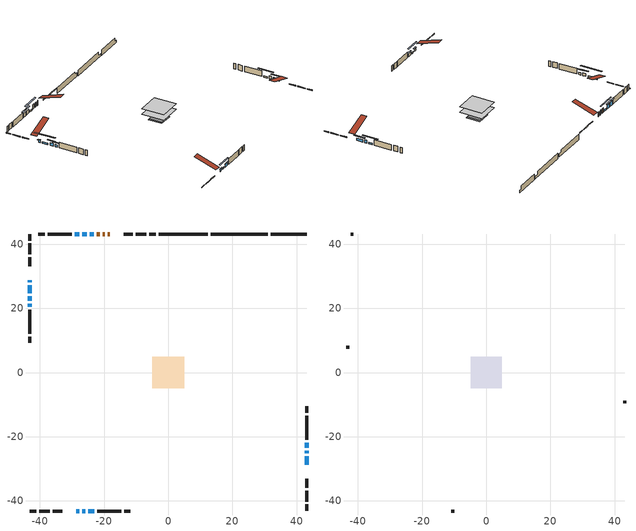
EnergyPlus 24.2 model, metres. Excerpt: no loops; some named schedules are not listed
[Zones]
conditioned space
 floor adiabatic (AdiabaticFloorConstruction): -4.92,-4.92 -4.92,4.92 4.92,4.92 4.92,-4.92 z1.74
 floor foundation (Slab1 construction): -2.38,-2.38 -2.38,2.38 2.38,2.38 2.38,-2.38 z-1.19
 floor foundation (Slab1 construction 1): -2.98,-2.98 -2.98,2.98 2.98,2.98 2.98,-2.98 z-1.04
 floor foundation (Slab1 construction 2): -2.76,-2.76 -2.76,2.76 2.76,2.76 2.76,-2.76 z-0.7
 wall outside (RimJoist1 construction): -3.82,43.16 -5.85,43.16 / -43.16,-43.16 -41.13,-43.16 / -43.16,43.16 -43.16,41.13 / 43.16,-43.16 43.16,-41.13 z1.74:2.04
 wall outside (RimJoist2 construction): -6.78,43.16 -10.1,43.16 / -40.2,-43.16 -36.89,-43.16 / -43.16,40.2 -43.16,36.89 / 43.16,-40.2 43.16,-36.89 z1.74:2.04
 wall outside (RimJoist3 construction): -11.02,43.16 -13.88,43.16 / -35.96,-43.16 -33.1,-43.16 / -43.16,35.96 -43.16,33.1 / 43.16,-35.96 43.16,-33.1 z1.74:2.04
 wall outside (AdiabaticWallConstruction 1): -18.26,43.16 -18.87,43.16 / -19.79,43.16 -20.35,43.16 / -21.28,43.16 -22.22,43.16 z1.74:3.77
 wall outside (AdiabaticWallConstruction): -43.16,28.73 -43.16,28.14 z1.74:2.68; -28.73,-43.16 -27.79,-43.16 z1.74:2.66; 43.16,-28.73 43.16,-26.03 z1.74:2.81; 43.16,-25.1 43.16,-24.38 / -24.94,-43.16 -23.11,-43.16 z1.74:2.96; -43.16,27.21 -43.16,24.67 z1.74:2.37; -23.14,43.16 -24.42,43.16 z1.74:2.38; -26.86,-43.16 -25.87,-43.16 / 43.16,-23.45 43.16,-21.88 z1.74:2.33; -25.34,43.16 -26.77,43.16 / -27.7,43.16 -29.12,43.16 z1.74:3.37; -43.16,23.74 -43.16,22.39 z1.74:2.98; -43.16,21.47 -43.16,20.53 z1.74:2.78
 wall outside (Wall1 construction): -30.05,43.16 -37.58,43.16 / -22.18,-43.16 -14.64,-43.16 / -43.16,19.6 -43.16,12.06 / 43.16,-20.95 43.16,-13.41 z1.74:4.18
 wall outside (Wall2 construction): -38.51,43.16 -40.44,43.16 / -13.71,-43.16 -11.78,-43.16 / -43.16,11.13 -43.16,9.2 / 43.16,-12.48 43.16,-10.55 z1.74:4.18
 wall foundation (FoundationWall1 construction): 31.88,43.16,-1.19 31.88,43.16,1.25 42.03,43.16,1.25 42.03,43.16,-0.18 43.16,43.16,-0.18 43.16,43.16,-1.19
 wall foundation (FoundationWall2 construction): 13.28,43.16,-1.04 13.28,43.16,1.4 29.19,43.16,1.4 29.19,43.16,-0.13 30.95,43.16,-0.13 30.95,43.16,-1.04
 wall foundation (FoundationWall3 construction): -2.89,43.16,-0.7 -2.89,43.16,1.74 10.82,43.16,1.74 10.82,43.16,0.76 12.35,43.16,0.76 12.35,43.16,-0.7
 window (WindowConstruction 7): -43.16,28.73 -43.16,28.14 z1.74:2.68
 window (WindowConstruction 5): -28.73,-43.16 -27.79,-43.16 z1.74:2.65
 window (WindowConstruction 6): 43.16,-28.73 43.16,-26.03 z1.74:2.81
 window (WindowConstruction 8): 43.16,-25.1 43.16,-24.38 z1.74:2.96
 window (WindowConstruction 9): -43.16,27.21 -43.16,24.67 z1.74:2.37
 window (WindowConstruction 10): -23.14,43.16 -24.41,43.16 z1.74:2.37
 window (WindowConstruction 11): -26.86,-43.16 -25.87,-43.16 z1.74:2.33
 window (WindowConstruction 12): 43.16,-23.45 43.16,-21.88 z1.74:2.33
 window (WindowConstruction): -25.34,43.16 -26.77,43.16 z1.74:3.36
 window (WindowConstruction 1): -43.16,23.74 -43.16,22.39 z1.74:2.98
 window (WindowConstruction 2): -27.7,43.16 -29.12,43.16 z1.74:3.36
 window (WindowConstruction 3): -43.16,21.47 -43.16,20.53 z1.74:2.78
 window (WindowConstruction 4): -24.94,-43.16 -23.11,-43.16 z1.74:2.96
 door (Door): -18.26,43.16 -18.87,43.16 z1.74:3.77
 door (Door 1): -19.8,43.16 -20.35,43.16 z1.74:3.77
 door (Door 2): -21.28,43.16 -22.22,43.16 z1.74:3.77
 ceiling adiabatic (AdiabaticFloorConstruction): 4.92,-4.92 4.92,4.92 -4.92,4.92 -4.92,-4.92 z1.74
attic - vented
 floor to conditioned space (Floor1 construction Reversed): -4.91,-4.91 -4.91,4.91 4.91,4.91 4.91,-4.91 z4.18
 wall outside (Wall3 construction): -41.37,43.16 -42.23,43.16 / -10.85,-43.16 -9.99,-43.16 / -43.16,8.27 -43.16,7.41 / 43.16,-9.62 43.16,-8.76 z1.74:4.18
 roof outside (Roof1 construction): -17.33,43.16,4.18 -17.33,33.61,7.36 -14.81,33.61,7.36 -14.81,43.16,4.18; -29.65,-43.16,4.18 -29.65,-33.61,7.36 -32.17,-33.61,7.36 -32.17,-43.16,4.18; -43.16,29.65,4.18 -33.61,29.65,7.36 -33.61,32.17,7.36 -43.16,32.17,4.18; 43.16,-29.65,4.18 33.61,-29.65,7.36 33.61,-32.17,7.36 43.16,-32.17,4.18
shading: -43.16,27.84 -43.16,29.02 -43.62,29.02 -43.62,27.84 z2.98; -27.49,-43.16 -29.02,-43.16 -29.02,-43.62 -27.49,-43.62 z2.95; 43.16,-24.96 43.16,-29.8 43.62,-29.8 43.62,-24.96 z3.88; -43.16,21.32 -43.16,30.56 -43.62,30.56 -43.62,21.32 z5.72; -27.76,43.16 -19.79,43.16 -19.79,43.62 -27.76,43.62 z5.72; -23.13,-43.16 -29.6,-43.16 -29.6,-43.62 -23.13,-43.62 z5.07; 43.16,-19.29 43.16,-26.04 43.62,-26.04 43.62,-19.29 z4.92; -27.68,43.16 -24.43,43.16 -24.43,43.62 -27.68,43.62 z4.28; -43.16,21.32 -43.16,24.81 -43.62,24.81 -43.62,21.32 z4.05; -30.03,43.16 -26.78,43.16 -26.78,43.62 -30.03,43.62 z4.28; -43.16,19.46 -43.16,22.54 -43.62,22.54 -43.62,19.46 z3.85; -22.81,-43.16 -25.24,-43.16 -25.24,-43.62 -22.81,-43.62 z3.26
[Building]
Building 1: Terrain=Suburbs
[Site:Location]
North Bay AP_ON: Latitude {deg}=46.36; Longitude {deg}=-79.42; Time Zone {hr}=-5; Elevation {m}=370; Keep Site Location Information=Yes
[Site:GroundTemperature:Shallow]
-0.152434, -2.35931, -2.53605, -1.48877, 2.71546, 6.90011, 10.528, 12.8261, 13.0214, 11.1522, 7.61685, 3.56058
[Site:WaterMainsTemperature]
Calculation Method=Schedule; Temperature Schedule=mains temperature schedule
[Material] Roughness=Rough; Thermal Absorptance=0.9
Name | Thickness {m} | Conductivity {W/m-K} | Density {kg/m3} | Specific Heat {J/kg-K} | Solar Absorptance | Visible Absorptance
asphalt or fiberglass shingles | 0.00635 | 0.162714 | 1121.4 | 1465.45 | 0.4 | 0.4
ceiling loosefill ins | 0.169333 | 0.0480833 | 16.02 | 1046.75 | 0.7 | 0.7
ceiling stud and cavity | 0.1397 | 0.154352 | 65.682 | 1177.47 | 0.7 | 0.7
concrete 4.0 in. | 0.1016 | 1.803125 | 2242.8 | 837.4 | 0.7 | 0.7
concrete 8.0 in. | 0.2032 | 1.803125 | 2242.8 | 837.4 | 0.7 | 0.7
door material | 0.04445 | 0.0451087 | 512.64 | 1214.23 | 0.7 | 0.7
door material 1 | 0.04445 | 0.188738 | 512.64 | 1214.23 | 0.7 | 0.7
exterior vertical ins | 0.00972267 | 0.029427 | 32.04 | 1214.23 | 0.7 | 0.7
exterior vertical ins 1 | 0.0329259 | 0.029427 | 32.04 | 1214.23 | 0.7 | 0.7
exterior vertical ins 2 | 0.0639709 | 0.029427 | 32.04 | 1214.23 | 0.7 | 0.7
floor covering | 0.0127 | 0.0433444 | 54.468 | 1339.84 | 0.6 | 0.6
floor rigid ins; wall rigid ins 1 | 0.512978 | 0.029427 | 32.04 | 1214.23 | 0.7 | 0.7
floor stud and cavity | 0.1397 | 1.75129 | 37.0049 | 1207.88 | 0.7 | 0.7
furniture material conditioned space 1 | 0.1524 | 0.115458 | 640.8 | 1214.23 | 0.6 | 0.6
gypsum board | 0.0127 | 0.160291 | 801 | 837.4 | 0.6 | 0.6
gypsum board 1 | 0.0127 | 0.160291 | 801 | 837.4 | 0.7 | 0.7
osb sheathing 0.5 in. | 0.0127 | 0.115458 | 512.64 | 1214.23 | 0.7 | 0.7
osb sheathing 0.75 in. | 0.01905 | 0.115458 | 512.64 | 1214.23 | 0.7 | 0.7
osb sheathing 2.0 in. | 0.0508 | 0.115458 | 512.64 | 1214.23 | 0.7 | 0.7
rim joist rigid ins; wall rigid ins | 0.051816 | 0.029427 | 32.04 | 1214.23 | 0.7 | 0.7
rim joist stud and cavity | 0.0508 | 0.0406579 | 125.044 | 1163.47 | 0.6 | 0.6
rim joist stud and cavity 1 | 0.0508 | 0.04043 | 125.044 | 1163.47 | 0.6 | 0.6
wall stud and cavity | 0.1397 | 0.290624 | 139.0536 | 1170.24 | 0.7 | 0.7
wall stud and cavity 1 | 0.1397 | 0.274534 | 139.0536 | 1170.24 | 0.7 | 0.7
wall stud and cavity 2 | 0.0889 | 6.1454 | 50.32683 | 1063.81 | 0.6 | 0.6
wall stud and cavity 3 | 0.0889 | 0.380278 | 52.3479 | 1209.89 | 0.7 | 0.7
wall stud and cavity 4 | 0.0889 | 0.391764 | 83.0341 | 1211.67 | 0.7 | 0.7
wood siding | 0.0254 | 0.102417 | 544.68 | 1172.36 | 0.84 | 0.84
wood siding 1 | 0.00254 | 0.102417 | 544.68 | 1172.36 | 0.84 | 0.84
wood siding 2; wood siding 3; wood siding 4 | 0.0254 | 0.102417 | 544.68 | 1172.36 | 0.7 | 0.7
[WindowMaterial:SimpleGlazingSystem]
Name | U-Factor {W/m2-K} | Solar Heat Gain Coefficient
WindowMaterial | 2.27574 | 0.64
WindowMaterial 1 | 2.36716 | 0.54
WindowMaterial 10 | 2.437 | 0.44
WindowMaterial 11 | 2.45744 | 0.41
WindowMaterial 2 | 2.36886 | 0.53
WindowMaterial 3 | 2.40236 | 0.49
WindowMaterial 4 | 2.39384 | 0.49
WindowMaterial 5 | 2.41372 | 0.48
WindowMaterial 6 | 2.37454 | 0.53
WindowMaterial 7 | 2.7578 | 0.6
WindowMaterial 8 | 2.97414 | 0.62
WindowMaterial 9 | 2.41315 | 0.47
[Construction]
AdiabaticFloorConstruction: floor stud and cavity, floor rigid ins, osb sheathing 0.75 in., floor covering
AdiabaticWallConstruction: wood siding 3, wall rigid ins 1, wall stud and cavity 3, gypsum board
AdiabaticWallConstruction 1: wood siding 4, wall rigid ins 1, wall stud and cavity 3, gypsum board
Door; Door 1: door material
Door 2: door material 1
Floor1 construction Reversed: gypsum board, ceiling stud and cavity, ceiling loosefill ins
FoundationWall1 construction; FoundationWall2 construction; FoundationWall3 construction: concrete 8.0 in., gypsum board 1
furniture construction conditioned space 1: furniture material conditioned space 1
PartitionWallConstruction: gypsum board, wall stud and cavity 4, gypsum board
RimJoist1 construction: wood siding 2, rim joist rigid ins, osb sheathing 2.0 in., rim joist stud and cavity
RimJoist2 construction; RimJoist3 construction: wood siding 2, rim joist rigid ins, osb sheathing 2.0 in., rim joist stud and cavity 1
Roof1 construction: asphalt or fiberglass shingles
Slab1 construction; Slab1 construction 1; Slab1 construction 2: concrete 4.0 in.
Wall1 construction: wood siding, wall rigid ins, osb sheathing 0.5 in., wall stud and cavity, gypsum board
Wall2 construction: wood siding, wall rigid ins, osb sheathing 0.5 in., wall stud and cavity 1, gypsum board
Wall3 construction: wood siding 1, wall stud and cavity 2
WindowConstruction: WindowMaterial
WindowConstruction 1: WindowMaterial 1
WindowConstruction 10; WindowConstruction 9: WindowMaterial 9
WindowConstruction 11: WindowMaterial 10
WindowConstruction 12: WindowMaterial 11
WindowConstruction 2: WindowMaterial 2
WindowConstruction 3: WindowMaterial 3
WindowConstruction 4: WindowMaterial 4
WindowConstruction 5: WindowMaterial 5
WindowConstruction 6: WindowMaterial 6
WindowConstruction 7: WindowMaterial 7
WindowConstruction 8: WindowMaterial 8
[Zone] Multiplier=1; Part of Total Floor Area=Yes
Name | Volume {m3}
attic - vented | 49.768
conditioned space | 473.7
[Space]
Name | Zone | Volume {m3}
attic - vented 1 | attic - vented | 49.768
conditioned space 1 | conditioned space | 473.7
[ZoneInfiltration:EffectiveLeakageArea]
infil attic - vented 1: Zone or Space=attic - vented 1; Schedule=Always On Discrete; Effective Air Leakage Area {cm2}=3666.67; Stack Coefficient=0.000391057; Wind Coefficient=1.3361e-05
[ZoneMixing]
whole house fan mix: Zone or Space=attic - vented; Schedule=Always On Continuous; Design Flow Rate Calculation Method=Flow/Zone; Design Flow Rate {m3/s}=0; Source Zone or Space=conditioned space
[SurfaceProperty:ExposedFoundationPerimeter] Exposed Perimeter Calculation Method=TotalExposedPerimeter
Name | Total Exposed Perimeter {m}
Slab1 | 11.278
Slab1 1 | 17.678
Slab1 2 | 15.24
[InternalMass] Zone or ZoneList=conditioned space; Space or SpaceList=conditioned space 1
Name | Construction | Surface Area {m2}
furniture mass conditioned space 1 | furniture construction conditioned space 1 | 74.1199
partition wall mass | PartitionWallConstruction | 185.3
[Lights]
interior lighting: Zone or ZoneList or Space or SpaceList=conditioned space 1; Schedule=interior lighting schedule; Design Level Calculation Method=LightingLevel; Lighting Level {W}=343.2; Return Air Fraction=0; Fraction Radiant=0.6; Fraction Visible=0.2; Fraction Replaceable=1
[People]
occupants: Zone or ZoneList or Space or SpaceList=conditioned space 1; Number of People Schedule=occupants schedule; Number of People Calculation Method=People; Number of People=3; Fraction Radiant=0.314171; Sensible Heat Fraction=0.56303; Activity Level Schedule=occupants activity schedule; Carbon Dioxide Generation Rate {m3/s-W}=0; Enable ASHRAE 55 Comfort Warnings=No; Mean Radiant Temperature Calculation Type=EnclosureAveraged
[ElectricEquipment] Zone or ZoneList or Space or SpaceList=conditioned space 1; Design Level Calculation Method=EquipmentLevel
Name | Schedule | Design Level {W} | Fraction Latent | Fraction Radiant | Fraction Lost
clothes dryer | clothes dryer schedule | 140.772 | 0.015 | 0.081 | 0.85
clothes washer | clothes washer schedule | 32.1985 | 0.03 | 0.162 | 0.7
cooking range | cooking range schedule | 215.147 | 0.08 | 0.432 | 0.2
dishwasher | dishwasher schedule | 66.8632 | 0.3 | 0.18 | 0.4
fridge | fridge schedule | 72.9452 | 0 | 0.6 | 0
mech vent house fan | mech vent house fan schedule | 61.8 | 0 | 0 | 0.5
mech vent house fan cfis | mech vent house fan cfis schedule | 0 | 0 | 0 | 0
misc plug loads | misc plug loads schedule | 494.7 | 0.045 | 0.513 | 0.1
whole house fan | Always On Discrete | 0 | 0 | 0 | 1
[OtherEquipment] Zone or ZoneList or Space or SpaceList=conditioned space 1; Design Level Calculation Method=EquipmentLevel
Name | Fuel Type | Schedule | Design Level {W} | Fraction Latent | Fraction Radiant | Fraction Lost
clothes dryer 1 | Electricity | clothes dryer schedule | 0 | 0.015 | 0.081 | 0.85
cooking range 1 | Electricity | cooking range schedule | 0 | 0.08 | 0.432 | 0.2
general water use latent | None | general water use schedule | 62.594 | 1 | 0 | 0
general water use sensible | None | general water use schedule | -61.6891 | 0 | 0.6 | 0
mech vent house fan latent load | None | Always On Discrete | 0 | 1 | 0 | 0
mech vent house fan sensible load | None | Always On Discrete | 0 | 0 | 0 | 0
water heater energy adjustment1 | Electricity | Always On Discrete | 0.01 | 0 | 0 | 1
[ZoneInfiltration:DesignFlowRate] Zone or ZoneList or Space or SpaceList=conditioned space 1; Schedule=Always On Discrete; Design Flow Rate Calculation Method=Flow/Zone; Design Flow Rate {m3/s}=0
infil flow; natural vent flow; whole house fan flow
[Foundation:Kiva] Initial Indoor Air Temperature {C}=20; Wall Depth Below Slab {m}=0.2032; Custom Block Depth 1 {m}=2.43998; Custom Block X Position 1 {m}=0.2159; Custom Block Z Position 1 {m}=0
Name | Wall Height Above Grade {m} | Custom Block Material Name 1
Foundation Kiva 1 | 1.24998 | exterior vertical ins
Foundation Kiva 2 | 1.39998 | exterior vertical ins 1
Foundation Kiva 3 | 1.73998 | exterior vertical ins 2
[Foundation:Kiva:Settings]
Soil Conductivity {W/m-K}=0.849921; Soil Density {kg/m3}=1842.3; Soil Specific Heat {J/kg-K}=418.7; Ground Solar Absorptivity=0.9; Ground Thermal Absorptivity=0.9; Ground Surface Roughness {m}=0.03; Far-Field Width {m}=40; Deep-Ground Boundary Condition=ZeroFlux; Deep-Ground Depth {m}=40; Minimum Cell Dimension {m}=0.2; Maximum Cell Growth Coefficient=3; Simulation Timestep=Timestep
[Exterior:Lights]
exterior lighting: Schedule=exterior lighting schedule; Design Level {W}=75.6
[Schedule:Constant]
Name | Hourly Value
Always On Continuous; mech vent house fan schedule; mech vent house fan cfis schedule; Always On Discrete | 1
occupants activity schedule | 117.228
fridge schedule | 0
[Schedule:Week:Daily]
interior lighting schedule Week Rule - Jan1-Jan27: interior lighting schedule day, interior lighting schedule day, interior lighting schedule day, interior lighting schedule day, interior lighting schedule day, interior lighting schedule day, interior lighting schedule day, interior lighting schedule default day, interior lighting schedule default day, interior lighting schedule default day, interior lighting schedule default day, interior lighting schedule default day
interior lighting schedule Week Rule - Jan28-Feb3: interior lighting schedule day, interior lighting schedule day, interior lighting schedule day, interior lighting schedule day, interior lighting schedule day 1, interior lighting schedule day 1, interior lighting schedule day 1, interior lighting schedule default day, interior lighting schedule default day, interior lighting schedule default day, interior lighting schedule default day, interior lighting schedule default day
interior lighting schedule Week Rule - Feb4-Feb24: interior lighting schedule day 1, interior lighting schedule day 1, interior lighting schedule day 1, interior lighting schedule day 1, interior lighting schedule day 1, interior lighting schedule day 1, interior lighting schedule day 1, interior lighting schedule default day, interior lighting schedule default day, interior lighting schedule default day, interior lighting schedule default day, interior lighting schedule default day
interior lighting schedule Week Rule - Feb25-Mar3: interior lighting schedule day 1, interior lighting schedule day 1, interior lighting schedule day 1, interior lighting schedule day 1, interior lighting schedule day 2, interior lighting schedule day 2, interior lighting schedule day 2, interior lighting schedule default day, interior lighting schedule default day, interior lighting schedule default day, interior lighting schedule default day, interior lighting schedule default day
interior lighting schedule Week Rule - Mar4-Mar31: interior lighting schedule day 2, interior lighting schedule day 2, interior lighting schedule day 2, interior lighting schedule day 2, interior lighting schedule day 2, interior lighting schedule day 2, interior lighting schedule day 2, interior lighting schedule default day, interior lighting schedule default day, interior lighting schedule default day, interior lighting schedule default day, interior lighting schedule default day
interior lighting schedule Week Rule - Apr1-Apr28: interior lighting schedule day 3, interior lighting schedule day 3, interior lighting schedule day 3, interior lighting schedule day 3, interior lighting schedule day 3, interior lighting schedule day 3, interior lighting schedule day 3, interior lighting schedule default day, interior lighting schedule default day, interior lighting schedule default day, interior lighting schedule default day, interior lighting schedule default day
interior lighting schedule Week Rule - Apr29-May5: interior lighting schedule day 3, interior lighting schedule day 3, interior lighting schedule day 4, interior lighting schedule day 4, interior lighting schedule day 4, interior lighting schedule day 4, interior lighting schedule day 4, interior lighting schedule default day, interior lighting schedule default day, interior lighting schedule default day, interior lighting schedule default day, interior lighting schedule default day
interior lighting schedule Week Rule - May6-May26: interior lighting schedule day 4, interior lighting schedule day 4, interior lighting schedule day 4, interior lighting schedule day 4, interior lighting schedule day 4, interior lighting schedule day 4, interior lighting schedule day 4, interior lighting schedule default day, interior lighting schedule default day, interior lighting schedule default day, interior lighting schedule default day, interior lighting schedule default day
interior lighting schedule Week Rule - May27-Jun2: interior lighting schedule day 4, interior lighting schedule day 4, interior lighting schedule day 4, interior lighting schedule day 4, interior lighting schedule day 4, interior lighting schedule day 5, interior lighting schedule day 5, interior lighting schedule default day, interior lighting schedule default day, interior lighting schedule default day, interior lighting schedule default day, interior lighting schedule default day
interior lighting schedule Week Rule - Jun3-Jun30: interior lighting schedule day 5, interior lighting schedule day 5, interior lighting schedule day 5, interior lighting schedule day 5, interior lighting schedule day 5, interior lighting schedule day 5, interior lighting schedule day 5, interior lighting schedule default day, interior lighting schedule default day, interior lighting schedule default day, interior lighting schedule default day, interior lighting schedule default day
interior lighting schedule Week Rule - Jul1-Jul28: interior lighting schedule day 6, interior lighting schedule day 6, interior lighting schedule day 6, interior lighting schedule day 6, interior lighting schedule day 6, interior lighting schedule day 6, interior lighting schedule day 6, interior lighting schedule default day, interior lighting schedule default day, interior lighting schedule default day, interior lighting schedule default day, interior lighting schedule default day
interior lighting schedule Week Rule - Jul29-Aug4: interior lighting schedule day 6, interior lighting schedule day 6, interior lighting schedule day 6, interior lighting schedule day 7, interior lighting schedule day 7, interior lighting schedule day 7, interior lighting schedule day 7, interior lighting schedule default day, interior lighting schedule default day, interior lighting schedule default day, interior lighting schedule default day, interior lighting schedule default day
interior lighting schedule Week Rule - Aug5-Aug25: interior lighting schedule day 7, interior lighting schedule day 7, interior lighting schedule day 7, interior lighting schedule day 7, interior lighting schedule day 7, interior lighting schedule day 7, interior lighting schedule day 7, interior lighting schedule default day, interior lighting schedule default day, interior lighting schedule default day, interior lighting schedule default day, interior lighting schedule default day
interior lighting schedule Week Rule - Aug26-Sep1: interior lighting schedule day 7, interior lighting schedule day 7, interior lighting schedule day 7, interior lighting schedule day 7, interior lighting schedule day 7, interior lighting schedule day 7, interior lighting schedule day 8, interior lighting schedule default day, interior lighting schedule default day, interior lighting schedule default day, interior lighting schedule default day, interior lighting schedule default day
interior lighting schedule Week Rule - Sep2-Sep29: interior lighting schedule day 8, interior lighting schedule day 8, interior lighting schedule day 8, interior lighting schedule day 8, interior lighting schedule day 8, interior lighting schedule day 8, interior lighting schedule day 8, interior lighting schedule default day, interior lighting schedule default day, interior lighting schedule default day, interior lighting schedule default day, interior lighting schedule default day
interior lighting schedule Week Rule - Sep30-Oct6: interior lighting schedule day 8, interior lighting schedule day 9, interior lighting schedule day 9, interior lighting schedule day 9, interior lighting schedule day 9, interior lighting schedule day 9, interior lighting schedule day 9, interior lighting schedule default day, interior lighting schedule default day, interior lighting schedule default day, interior lighting schedule default day, interior lighting schedule default day
interior lighting schedule Week Rule - Oct7-Oct27: interior lighting schedule day 9, interior lighting schedule day 9, interior lighting schedule day 9, interior lighting schedule day 9, interior lighting schedule day 9, interior lighting schedule day 9, interior lighting schedule day 9, interior lighting schedule default day, interior lighting schedule default day, interior lighting schedule default day, interior lighting schedule default day, interior lighting schedule default day
interior lighting schedule Week Rule - Oct28-Nov3: interior lighting schedule day 9, interior lighting schedule day 9, interior lighting schedule day 9, interior lighting schedule day 9, interior lighting schedule day 10, interior lighting schedule day 10, interior lighting schedule day 10, interior lighting schedule default day, interior lighting schedule default day, interior lighting schedule default day, interior lighting schedule default day, interior lighting schedule default day
interior lighting schedule Week Rule - Nov4-Nov24: interior lighting schedule day 10, interior lighting schedule day 10, interior lighting schedule day 10, interior lighting schedule day 10, interior lighting schedule day 10, interior lighting schedule day 10, interior lighting schedule day 10, interior lighting schedule default day, interior lighting schedule default day, interior lighting schedule default day, interior lighting schedule default day, interior lighting schedule default day
interior lighting schedule Week Rule - Nov25-Dec1: interior lighting schedule day 10, interior lighting schedule day 10, interior lighting schedule day 10, interior lighting schedule day 10, interior lighting schedule day 10, interior lighting schedule day 10, interior lighting schedule day 11, interior lighting schedule default day, interior lighting schedule default day, interior lighting schedule default day, interior lighting schedule default day, interior lighting schedule default day
interior lighting schedule Week Rule - Dec2-Dec31: interior lighting schedule day 11, interior lighting schedule day 11, interior lighting schedule day 11, interior lighting schedule day 11, interior lighting schedule day 11, interior lighting schedule day 11, interior lighting schedule day 11, interior lighting schedule default day, interior lighting schedule default day, interior lighting schedule default day, interior lighting schedule default day, interior lighting schedule default day
occupants schedule Week Rule - Jan1-Dec31: occupants schedule day, occupants schedule day, occupants schedule day, occupants schedule day, occupants schedule day, occupants schedule day, occupants schedule day, occupants schedule default day, occupants schedule default day, occupants schedule default day, occupants schedule default day, occupants schedule default day
clothes dryer schedule Week Rule - Jan1-Dec31: clothes dryer schedule day, clothes dryer schedule day, clothes dryer schedule day, clothes dryer schedule day, clothes dryer schedule day, clothes dryer schedule day, clothes dryer schedule day, clothes dryer schedule default day, clothes dryer schedule default day, clothes dryer schedule default day, clothes dryer schedule default day, clothes dryer schedule default day
clothes washer schedule Week Rule - Jan1-Dec31: clothes washer schedule day, clothes washer schedule day, clothes washer schedule day, clothes washer schedule day, clothes washer schedule day, clothes washer schedule day, clothes washer schedule day, clothes washer schedule default day, clothes washer schedule default day, clothes washer schedule default day, clothes washer schedule default day, clothes washer schedule default day
cooking range schedule Week Rule - Jan1-Dec31: cooking range schedule day, cooking range schedule day, cooking range schedule day, cooking range schedule day, cooking range schedule day, cooking range schedule day, cooking range schedule day, cooking range schedule default day, cooking range schedule default day, cooking range schedule default day, cooking range schedule default day, cooking range schedule default day
dishwasher schedule Week Rule - Jan1-Dec31: dishwasher schedule day, dishwasher schedule day, dishwasher schedule day, dishwasher schedule day, dishwasher schedule day, dishwasher schedule day, dishwasher schedule day, dishwasher schedule default day, dishwasher schedule default day, dishwasher schedule default day, dishwasher schedule default day, dishwasher schedule default day
misc plug loads schedule Week Rule - Jan1-Dec31: misc plug loads schedule day, misc plug loads schedule day, misc plug loads schedule day, misc plug loads schedule day, misc plug loads schedule day, misc plug loads schedule day, misc plug loads schedule day, misc plug loads schedule default day, misc plug loads schedule default day, misc plug loads schedule default day, misc plug loads schedule default day, misc plug loads schedule default day
general water use schedule Week Rule - Jan1-Dec31: general water use schedule day, general water use schedule day, general water use schedule day, general water use schedule day, general water use schedule day, general water use schedule day, general water use schedule day, general water use schedule default day, general water use schedule default day, general water use schedule default day, general water use schedule default day, general water use schedule default day
exterior lighting schedule Week Rule - Jan1-Jan27: exterior lighting schedule day, exterior lighting schedule day, exterior lighting schedule day, exterior lighting schedule day, exterior lighting schedule day, exterior lighting schedule day, exterior lighting schedule day, exterior lighting schedule default day, exterior lighting schedule default day, exterior lighting schedule default day, exterior lighting schedule default day, exterior lighting schedule default day
exterior lighting schedule Week Rule - Jan28-Feb3: exterior lighting schedule day, exterior lighting schedule day, exterior lighting schedule day, exterior lighting schedule day, exterior lighting schedule day 1, exterior lighting schedule day 1, exterior lighting schedule day 1, exterior lighting schedule default day, exterior lighting schedule default day, exterior lighting schedule default day, exterior lighting schedule default day, exterior lighting schedule default day
exterior lighting schedule Week Rule - Feb4-Feb24: exterior lighting schedule day 1, exterior lighting schedule day 1, exterior lighting schedule day 1, exterior lighting schedule day 1, exterior lighting schedule day 1, exterior lighting schedule day 1, exterior lighting schedule day 1, exterior lighting schedule default day, exterior lighting schedule default day, exterior lighting schedule default day, exterior lighting schedule default day, exterior lighting schedule default day
exterior lighting schedule Week Rule - Feb25-Mar3: exterior lighting schedule day 1, exterior lighting schedule day 1, exterior lighting schedule day 1, exterior lighting schedule day 1, exterior lighting schedule day 2, exterior lighting schedule day 2, exterior lighting schedule day 2, exterior lighting schedule default day, exterior lighting schedule default day, exterior lighting schedule default day, exterior lighting schedule default day, exterior lighting schedule default day
exterior lighting schedule Week Rule - Mar4-Mar31: exterior lighting schedule day 2, exterior lighting schedule day 2, exterior lighting schedule day 2, exterior lighting schedule day 2, exterior lighting schedule day 2, exterior lighting schedule day 2, exterior lighting schedule day 2, exterior lighting schedule default day, exterior lighting schedule default day, exterior lighting schedule default day, exterior lighting schedule default day, exterior lighting schedule default day
exterior lighting schedule Week Rule - Apr1-Apr28: exterior lighting schedule day 3, exterior lighting schedule day 3, exterior lighting schedule day 3, exterior lighting schedule day 3, exterior lighting schedule day 3, exterior lighting schedule day 3, exterior lighting schedule day 3, exterior lighting schedule default day, exterior lighting schedule default day, exterior lighting schedule default day, exterior lighting schedule default day, exterior lighting schedule default day
exterior lighting schedule Week Rule - Apr29-May5: exterior lighting schedule day 3, exterior lighting schedule day 3, exterior lighting schedule day 4, exterior lighting schedule day 4, exterior lighting schedule day 4, exterior lighting schedule day 4, exterior lighting schedule day 4, exterior lighting schedule default day, exterior lighting schedule default day, exterior lighting schedule default day, exterior lighting schedule default day, exterior lighting schedule default day
exterior lighting schedule Week Rule - May6-May26: exterior lighting schedule day 4, exterior lighting schedule day 4, exterior lighting schedule day 4, exterior lighting schedule day 4, exterior lighting schedule day 4, exterior lighting schedule day 4, exterior lighting schedule day 4, exterior lighting schedule default day, exterior lighting schedule default day, exterior lighting schedule default day, exterior lighting schedule default day, exterior lighting schedule default day
exterior lighting schedule Week Rule - May27-Jun2: exterior lighting schedule day 4, exterior lighting schedule day 4, exterior lighting schedule day 4, exterior lighting schedule day 4, exterior lighting schedule day 4, exterior lighting schedule day 5, exterior lighting schedule day 5, exterior lighting schedule default day, exterior lighting schedule default day, exterior lighting schedule default day, exterior lighting schedule default day, exterior lighting schedule default day
exterior lighting schedule Week Rule - Jun3-Jun30: exterior lighting schedule day 5, exterior lighting schedule day 5, exterior lighting schedule day 5, exterior lighting schedule day 5, exterior lighting schedule day 5, exterior lighting schedule day 5, exterior lighting schedule day 5, exterior lighting schedule default day, exterior lighting schedule default day, exterior lighting schedule default day, exterior lighting schedule default day, exterior lighting schedule default day
exterior lighting schedule Week Rule - Jul1-Jul28: exterior lighting schedule day 6, exterior lighting schedule day 6, exterior lighting schedule day 6, exterior lighting schedule day 6, exterior lighting schedule day 6, exterior lighting schedule day 6, exterior lighting schedule day 6, exterior lighting schedule default day, exterior lighting schedule default day, exterior lighting schedule default day, exterior lighting schedule default day, exterior lighting schedule default day
exterior lighting schedule Week Rule - Jul29-Aug4: exterior lighting schedule day 6, exterior lighting schedule day 6, exterior lighting schedule day 6, exterior lighting schedule day 7, exterior lighting schedule day 7, exterior lighting schedule day 7, exterior lighting schedule day 7, exterior lighting schedule default day, exterior lighting schedule default day, exterior lighting schedule default day, exterior lighting schedule default day, exterior lighting schedule default day
exterior lighting schedule Week Rule - Aug5-Aug25: exterior lighting schedule day 7, exterior lighting schedule day 7, exterior lighting schedule day 7, exterior lighting schedule day 7, exterior lighting schedule day 7, exterior lighting schedule day 7, exterior lighting schedule day 7, exterior lighting schedule default day, exterior lighting schedule default day, exterior lighting schedule default day, exterior lighting schedule default day, exterior lighting schedule default day
exterior lighting schedule Week Rule - Aug26-Sep1: exterior lighting schedule day 7, exterior lighting schedule day 7, exterior lighting schedule day 7, exterior lighting schedule day 7, exterior lighting schedule day 7, exterior lighting schedule day 7, exterior lighting schedule day 8, exterior lighting schedule default day, exterior lighting schedule default day, exterior lighting schedule default day, exterior lighting schedule default day, exterior lighting schedule default day
exterior lighting schedule Week Rule - Sep2-Sep29: exterior lighting schedule day 8, exterior lighting schedule day 8, exterior lighting schedule day 8, exterior lighting schedule day 8, exterior lighting schedule day 8, exterior lighting schedule day 8, exterior lighting schedule day 8, exterior lighting schedule default day, exterior lighting schedule default day, exterior lighting schedule default day, exterior lighting schedule default day, exterior lighting schedule default day
[Schedule:Year]
interior lighting schedule: interior lighting schedule Week Rule - Jan1-Jan27, 1, 1, 1, 27, interior lighting schedule Week Rule - Jan28-Feb3, 1, 28, 2, 3, interior lighting schedule Week Rule - Feb4-Feb24, 2, 4, 2, 24, interior lighting schedule Week Rule - Feb25-Mar3, 2, 25, 3, 3, interior lighting schedule Week Rule - Mar4-Mar31, 3, 4, 3, 31, interior lighting schedule Week Rule - Apr1-Apr28, 4, 1, 4, 28, interior lighting schedule Week Rule - Apr29-May5, 4, 29, 5, 5, interior lighting schedule Week Rule - May6-May26, 5, 6, 5, 26, interior lighting schedule Week Rule - May27-Jun2, 5, 27, 6, 2, interior lighting schedule Week Rule - Jun3-Jun30, 6, 3, 6, 30, interior lighting schedule Week Rule - Jul1-Jul28, 7, 1, 7, 28, interior lighting schedule Week Rule - Jul29-Aug4, 7, 29, 8, 4, interior lighting schedule Week Rule - Aug5-Aug25, 8, 5, 8, 25, interior lighting schedule Week Rule - Aug26-Sep1, 8, 26, 9, 1, interior lighting schedule Week Rule - Sep2-Sep29, 9, 2, 9, 29, interior lighting schedule Week Rule - Sep30-Oct6, 9, 30, 10, 6, interior lighting schedule Week Rule - Oct7-Oct27, 10, 7, 10, 27, interior lighting schedule Week Rule - Oct28-Nov3, 10, 28, 11, 3, interior lighting schedule Week Rule - Nov4-Nov24, 11, 4, 11, 24, interior lighting schedule Week Rule - Nov25-Dec1, 11, 25, 12, 1, interior lighting schedule Week Rule - Dec2-Dec31, 12, 2, 12, 31
occupants schedule: occupants schedule Week Rule - Jan1-Dec31, 1, 1, 12, 31
clothes dryer schedule: clothes dryer schedule Week Rule - Jan1-Dec31, 1, 1, 12, 31
clothes washer schedule: clothes washer schedule Week Rule - Jan1-Dec31, 1, 1, 12, 31
cooking range schedule: cooking range schedule Week Rule - Jan1-Dec31, 1, 1, 12, 31
dishwasher schedule: dishwasher schedule Week Rule - Jan1-Dec31, 1, 1, 12, 31
misc plug loads schedule: misc plug loads schedule Week Rule - Jan1-Dec31, 1, 1, 12, 31
general water use schedule: general water use schedule Week Rule - Jan1-Dec31, 1, 1, 12, 31
exterior lighting schedule: exterior lighting schedule Week Rule - Jan1-Jan27, 1, 1, 1, 27, exterior lighting schedule Week Rule - Jan28-Feb3, 1, 28, 2, 3, exterior lighting schedule Week Rule - Feb4-Feb24, 2, 4, 2, 24, exterior lighting schedule Week Rule - Feb25-Mar3, 2, 25, 3, 3, exterior lighting schedule Week Rule - Mar4-Mar31, 3, 4, 3, 31, exterior lighting schedule Week Rule - Apr1-Apr28, 4, 1, 4, 28, exterior lighting schedule Week Rule - Apr29-May5, 4, 29, 5, 5, exterior lighting schedule Week Rule - May6-May26, 5, 6, 5, 26, exterior lighting schedule Week Rule - May27-Jun2, 5, 27, 6, 2, exterior lighting schedule Week Rule - Jun3-Jun30, 6, 3, 6, 30, exterior lighting schedule Week Rule - Jul1-Jul28, 7, 1, 7, 28, exterior lighting schedule Week Rule - Jul29-Aug4, 7, 29, 8, 4, exterior lighting schedule Week Rule - Aug5-Aug25, 8, 5, 8, 25, exterior lighting schedule Week Rule - Aug26-Sep1, 8, 26, 9, 1, exterior lighting schedule Week Rule - Sep2-Sep29, 9, 2, 9, 29, exterior lighting schedule Week Rule - Sep30-Oct6, 9, 30, 10, 6, exterior lighting schedule Week Rule - Oct7-Oct27, 10, 7, 10, 27, exterior lighting schedule Week Rule - Oct28-Nov3, 10, 28, 11, 3, exterior lighting schedule Week Rule - Nov4-Nov24, 11, 4, 11, 24, exterior lighting schedule Week Rule - Nov25-Dec1, 11, 25, 12, 1, exterior lighting schedule Week Rule - Dec2-Dec31, 12, 2, 12, 31
[Schedule:Compact]
mains temperature schedule: Through: 01/01, For: AllDays, Until: 24:00, 5.05056, Through: 01/02, For: AllDays, Until: 24:00, 4.97944, Through: 01/03, For: AllDays, Until: 24:00, 4.90889, Through: 01/04, For: AllDays, Until: 24:00, 4.84, Through: 01/05, For: AllDays, Until: 24:00, 4.77167, Through: 01/06, For: AllDays, Until: 24:00, 4.70444, Through: 01/07, For: AllDays, Until: 24:00, 4.63833, Through: 01/08, For: AllDays, Until: 24:00, 4.57389, Through: 01/09, For: AllDays, Until: 24:00, 4.51, Through: 01/10, For: AllDays, Until: 24:00, 4.44722, Through: 01/11, For: AllDays, Until: 24:00, 4.38611, Through: 01/12, For: AllDays, Until: 24:00, 4.32556, Through: 01/13, For: AllDays, Until: 24:00, 4.26667, Through: 01/14, For: AllDays, Until: 24:00, 4.20889, Through: 01/15, For: AllDays, Until: 24:00, 4.15222, Through: 01/16, For: AllDays, Until: 24:00, 4.09722, Through: 01/17, For: AllDays, Until: 24:00, 4.04278, Through: 01/18, For: AllDays, Until: 24:00, 3.99, Through: 01/19, For: AllDays, Until: 24:00, 3.93889, Through: 01/20, For: AllDays, Until: 24:00, 3.88889, Through: 01/21, For: AllDays, Until: 24:00, 3.84, Through: 01/22, For: AllDays, Until: 24:00, 3.79278, Through: 01/23, For: AllDays, Until: 24:00, 3.74667, Through: 01/24, For: AllDays, Until: 24:00, 3.70222, Through: 01/25, For: AllDays, Until: 24:00, 3.65889, Through: 01/26, For: AllDays, Until: 24:00, 3.61722, Through: 01/27, For: AllDays, Until: 24:00, 3.57667, Through: 01/28, For: AllDays, Until: 24:00, 3.53778, Through: 01/29, For: AllDays, Until: 24:00, 3.5, Through: 01/30, For: AllDays, Until: 24:00, 3.46389, Through: 01/31, For: AllDays, Until: 24:00, 3.42944, Through: 02/01, For: AllDays, Until: 24:00, 3.39611, Through: 02/02, For: AllDays, Until: 24:00, 3.36444, Through: 02/03, For: AllDays, Until: 24:00, 3.33444, Through: 02/04, For: AllDays, Until: 24:00, 3.30556, Through: 02/05, For: AllDays, Until: 24:00, 3.27889, Through: 02/06, For: AllDays, Until: 24:00, 3.25278, Through: 02/07, For: AllDays, Until: 24:00, 3.22889, Through: 02/08, For: AllDays, Until: 24:00, 3.20611, Through: 02/09, For: AllDays, Until: 24:00, 3.18556, Through: 02/10, For: AllDays, Until: 24:00, 3.16611, Through: 02/11, For: AllDays, Until: 24:00, 3.14778, Through: 02/12, For: AllDays, Until: 24:00, 3.13167, Through: 02/13, For: AllDays, Until: 24:00, 3.11667, Through: 02/14, For: AllDays, Until: 24:00, 3.10389, Through: 02/15, For: AllDays, Until: 24:00, 3.09222, Through: 02/16, For: AllDays, Until: 24:00, 3.08222, Through: 02/17, For: AllDays, Until: 24:00, 3.07333, Through: 02/18, For: AllDays, Until: 24:00, 3.06667, Through: 02/19, For: AllDays, Until: 24:00, 3.06111, Through: 02/20, For: AllDays, Until: 24:00, 3.05778, Through: 02/21, For: AllDays, Until: 24:00, 3.05556, Through: 02/22, For: AllDays, Until: 24:00, 3.055, Through: 02/23, For: AllDays, Until: 24:00, 3.05556, Through: 02/24, For: AllDays, Until: 24:00, 3.05833, Through: 02/25, For: AllDays, Until: 24:00, 3.06278, Through: 02/26, For: AllDays, Until: 24:00, 3.06833, Through: 02/27, For: AllDays, Until: 24:00, 3.07556, Through: 02/28, For: AllDays, Until: 24:00, 3.08444, Through: 03/01, For: AllDays, Until: 24:00, 3.095, Through: 03/02, For: AllDays, Until: 24:00, 3.10722, Through: 03/03, For: AllDays, Until: 24:00, 3.12111, Through: 03/04, For: AllDays, Until: 24:00, 3.13611, Through: 03/05, For: AllDays, Until: 24:00, 3.15278, Through: 03/06, For: AllDays, Until: 24:00, 3.17167, Through: 03/07, For: AllDays, Until: 24:00, 3.19111, Through: 03/08, For: AllDays, Until: 24:00, 3.21278, Through: 03/09, For: AllDays, Until: 24:00, 3.23556, Through: 03/10, For: AllDays, Until: 24:00, 3.26056, Through: 03/11, For: AllDays, Until: 24:00, 3.28611, Through: 03/12, For: AllDays, Until: 24:00, 3.31389, Through: 03/13, For: AllDays, Until: 24:00, 3.34278, Through: 03/14, For: AllDays, Until: 24:00, 3.37333, Through: 03/15, For: AllDays, Until: 24:00, 3.40556, Through: 03/16, For: AllDays, Until: 24:00, 3.43944, Through: 03/17, For: AllDays, Until: 24:00, 3.47444, Through: 03/18, For: AllDays, Until: 24:00, 3.51056, Through: 03/19, For: AllDays, Until: 24:00, 3.54889, Through: 03/20, For: AllDays, Until: 24:00, 3.58833, Through: 03/21, For: AllDays, Until: 24:00, 3.62889, Through: 03/22, For: AllDays, Until: 24:00, 3.67111, Through: 03/23, For: AllDays, Until: 24:00, 3.715, Through: 03/24, For: AllDays, Until: 24:00, 3.76, Through: 03/25, For: AllDays, Until: 24:00, 3.80611, Through: 03/26, For: AllDays, Until: 24:00, 3.85389, Through: 03/27, For: AllDays, Until: 24:00, 3.90333, Through: 03/28, For: AllDays, Until: 24:00, 3.95389, Through: 03/29, For: AllDays, Until: 24:00, 4.00556, Through: 03/30, For: AllDays, Until: 24:00, 4.05833, Through: 03/31, For: AllDays, Until: 24:00, 4.11278, Through: 04/01, For: AllDays, Until: 24:00, 4.16833, Through: 04/02, For: AllDays, Until: 24:00, 4.22556, Through: 04/03, For: AllDays, Until: 24:00, 4.28333, Through: 04/04, For: AllDays, Until: 24:00, 4.34278, Through: 04/05, For: AllDays, Until: 24:00, 4.40333, Through: 04/06, For: AllDays, Until: 24:00, 4.46556, Through: 04/07, For: AllDays, Until: 24:00, 4.52833, Through: 04/08, For: AllDays, Until: 24:00, 4.59222, Through: 04/09, For: AllDays, Until: 24:00, 4.65778, Through: 04/10, For: AllDays, Until: 24:00, 4.72389, Through: 04/11, For: AllDays, Until: 24:00, 4.79111, Through: 04/12, For: AllDays, Until: 24:00, 4.86, Through: 04/13, For: AllDays, Until: 24:00, 4.92944, Through: 04/14, For: AllDays, Until: 24:00, 5, Through: 04/15, For: AllDays, Until: 24:00, 5.07167, Through: 04/16, For: AllDays, Until: 24:00, 5.14389, Through: 04/17, For: AllDays, Until: 24:00, 5.21778, Through: 04/18, For: AllDays, Until: 24:00, 5.29222, Through: 04/19, For: AllDays, Until: 24:00, 5.36778, Through: 04/20, For: AllDays, Until: 24:00, 5.44389, Through: 04/21, For: AllDays, Until: 24:00, 5.52111, Through: 04/22, For: AllDays, Until: 24:00, 5.59889, Through: 04/23, For: AllDays, Until: 24:00, 5.67778, Through: 04/24, For: AllDays, Until: 24:00, 5.75778, Through: 04/25, For: AllDays, Until: 24:00, 5.83833, Through: 04/26, For: AllDays, Until: 24:00, 5.91944, Through: 04/27, For: AllDays, Until: 24:00, 6.00167, Through: 04/28, For: AllDays, Until: 24:00, 6.08389, Through: 04/29, For: AllDays, Until: 24:00, 6.16778, Through: 04/30, For: AllDays, Until: 24:00, 6.25167, Through: 05/01, For: AllDays, Until: 24:00, 6.33611, Through: 05/02, For: AllDays, Until: 24:00, 6.42167, Through: 05/03, For: AllDays, Until: 24:00, 6.50778, Through: 05/04, For: AllDays, Until: 24:00, 6.59389, Through: 05/05, For: AllDays, Until: 24:00, 6.68111, Through: 05/06, For: AllDays, Until: 24:00, 6.76833, Through: 05/07, For: AllDays, Until: 24:00, 6.85667, Through: 05/08, For: AllDays, Until: 24:00, 6.945, Through: 05/09, For: AllDays, Until: 24:00, 7.03389, Through: 05/10, For: AllDays, Until: 24:00, 7.12333, Through: 05/11, For: AllDays, Until: 24:00, 7.21278, Through: 05/12, For: AllDays, Until: 24:00, 7.30278, Through: 05/13, For: AllDays, Until: 24:00, 7.39333, Through: 05/14, For: AllDays, Until: 24:00, 7.48389, Through: 05/15, For: AllDays, Until: 24:00, 7.575, Through: 05/16, For: AllDays, Until: 24:00, 7.66611, Through: 05/17, For: AllDays, Until: 24:00, 7.75778, Through: 05/18, For: AllDays, Until: 24:00, 7.84944, Through: 05/19, For: AllDays, Until: 24:00, 7.94111, Through: 05/20, For: AllDays, Until: 24:00, 8.03278, Through: 05/21, For: AllDays, Until: 24:00, 8.125, Through: 05/22, For: AllDays, Until: 24:00, 8.21722, Through: 05/23, For: AllDays, Until: 24:00, 8.30944, Through: 05/24, For: AllDays, Until: 24:00, 8.40167, Through: 05/25, For: AllDays, Until: 24:00, 8.49389, Through: 05/26, For: AllDays, Until: 24:00, 8.58611, Through: 05/27, For: AllDays, Until: 24:00, 8.67833, Through: 05/28, For: AllDays, Until: 24:00, 8.77, Through: 05/29, For: AllDays, Until: 24:00, 8.86222, Through: 05/30, For: AllDays, Until: 24:00, 8.95389, Through: 05/31, For: AllDays, Until: 24:00, 9.04556, Through: 06/01, For: AllDays, Until: 24:00, 9.13722, Through: 06/02, For: AllDays, Until: 24:00, 9.22833, Through: 06/03, For: AllDays, Until: 24:00, 9.31944, Through: 06/04, For: AllDays, Until: 24:00, 9.41, Through: 06/05, For: AllDays, Until: 24:00, 9.50056, Through: 06/06, For: AllDays, Until: 24:00, 9.59056, Through: 06/07, For: AllDays, Until: 24:00, 9.68056, Through: 06/08, For: AllDays, Until: 24:00, 9.77, Through: 06/09, For: AllDays, Until: 24:00, 9.85889, Through: 06/10, For: AllDays, Until: 24:00, 9.94778, Through: 06/11, For: AllDays, Until: 24:00, 10.0356, Through: 06/12, For: AllDays, Until: 24:00, 10.1233, Through: 06/13, For: AllDays, Until: 24:00, 10.2106, Through: 06/14, For: AllDays, Until: 24:00, 10.2972, Through: 06/15, For: AllDays, Until: 24:00, 10.3833, Through: 06/16, For: AllDays, Until: 24:00, 10.4689, Through: 06/17, For: AllDays, Until: 24:00, 10.5533, Through: 06/18, For: AllDays, Until: 24:00, 10.6378, Through: 06/19, For: AllDays, Until: 24:00, 10.7211, Through: 06/20, For: AllDays, Until: 24:00, 10.8044, Through: 06/21, For: AllDays, Until: 24:00, 10.8861, Through: 06/22, For: AllDays, Until: 24:00, 10.9678, Through: 06/23, For: AllDays, Until: 24:00, 11.0483, Through: 06/24, For: AllDays, Until: 24:00, 11.1283, Through: 06/25, For: AllDays, Until: 24:00, 11.2078, Through: 06/26, For: AllDays, Until: 24:00, 11.2856, Through: 06/27, For: AllDays, Until: 24:00, 11.3633, Through: 06/28, For: AllDays, Until: 24:00, 11.44, Through: 06/29, For: AllDays, Until: 24:00, 11.5156, Through: 06/30, For: AllDays, Until: 24:00, 11.59, Through: 07/01, For: AllDays, Until: 24:00, 11.6639, Through: 07/02, For: AllDays, Until: 24:00, 11.7367, Through: 07/03, For: AllDays, Until: 24:00, 11.8089, Through: 07/04, For: AllDays, Until: 24:00, 11.8794, Through: 07/05, For: AllDays, Until: 24:00, 11.9494, Through: 07/06, For: AllDays, Until: 24:00, 12.0183, Through: 07/07, For: AllDays, Until: 24:00, 12.0861, Through: 07/08, For: AllDays, Until: 24:00, 12.1528, Through: 07/09, For: AllDays, Until: 24:00, 12.2178, Through: 07/10, For: AllDays, Until: 24:00, 12.2822, Through: 07/11, For: AllDays, Until: 24:00, 12.3456, Through: 07/12, For: AllDays, Until: 24:00, 12.4078, Through: 07/13, For: AllDays, Until: 24:00, 12.4689, Through: 07/14, For: AllDays, Until: 24:00, 12.5283, Through: 07/15, For: AllDays, Until: 24:00, 12.5867, Through: 07/16, For: AllDays, Until: 24:00, 12.6439, Through: 07/17, For: AllDays, Until: 24:00, 12.7, Through: 07/18, For: AllDays, Until: 24:00, 12.755, Through: 07/19, For: AllDays, Until: 24:00, 12.8083, Through: 07/20, For: AllDays, Until: 24:00, 12.8606, Through: 07/21, For: AllDays, Until: 24:00, 12.9111, Through: 07/22, For: AllDays, Until: 24:00, 12.9606, Through: 07/23, For: AllDays, Until: 24:00, 13.0089, Through: 07/24, For: AllDays, Until: 24:00, 13.0556, Through: 07/25, For: AllDays, Until: 24:00, 13.1011, Through: 07/26, For: AllDays, Until: 24:00, 13.145, Through: 07/27, For: AllDays, Until: 24:00, 13.1878, Through: 07/28, For: AllDays, Until: 24:00, 13.2289, Through: 07/29, For: AllDays, Until: 24:00, 13.2683, Through: 07/30, For: AllDays, Until: 24:00, 13.3067, Through: 07/31, For: AllDays, Until: 24:00, 13.3439, Through: 08/01, For: AllDays, Until: 24:00, 13.3794, Through: 08/02, For: AllDays, Until: 24:00, 13.4133, Through: 08/03, For: AllDays, Until: 24:00, 13.4456, Through: 08/04, For: AllDays, Until: 24:00, 13.4767, Through: 08/05, For: AllDays, Until: 24:00, 13.5061, Through: 08/06, For: AllDays, Until: 24:00, 13.5339, Through: 08/07, For: AllDays, Until: 24:00, 13.5606, Through: 08/08, For: AllDays, Until: 24:00, 13.5856, Through: 08/09, For: AllDays, Until: 24:00, 13.6089, Through: 08/10, For: AllDays, Until: 24:00, 13.6306, Through: 08/11, For: AllDays, Until: 24:00, 13.6511, Through: 08/12, For: AllDays, Until: 24:00, 13.67, Through: 08/13, For: AllDays, Until: 24:00, 13.6872, Through: 08/14, For: AllDays, Until: 24:00, 13.7028, Through: 08/15, For: AllDays, Until: 24:00, 13.7167, Through: 08/16, For: AllDays, Until: 24:00, 13.7294, Through: 08/17, For: AllDays, Until: 24:00, 13.74, Through: 08/18, For: AllDays, Until: 24:00, 13.7494, Through: 08/19, For: AllDays, Until: 24:00, 13.7572, Through: 08/20, For: AllDays, Until: 24:00, 13.7633, Through: 08/21, For: AllDays, Until: 24:00, 13.7683, Through: 08/22, For: AllDays, Until: 24:00, 13.7711, Through: 08/23, For: AllDays, Until: 24:00, 13.7728, Through: 08/24, For: AllDays, Until: 24:00, 13.7728, Through: 08/25, For: AllDays, Until: 24:00, 13.7706, Through: 08/26, For: AllDays, Until: 24:00, 13.7672, Through: 08/27, For: AllDays, Until: 24:00, 13.7628, Through: 08/28, For: AllDays, Until: 24:00, 13.7561, Through: 08/29, For: AllDays, Until: 24:00, 13.7478, Through: 08/30, For: AllDays, Until: 24:00, 13.7383, Through: 08/31, For: AllDays, Until: 24:00, 13.7272, Through: 09/01, For: AllDays, Until: 24:00, 13.7144, Through: 09/02, For: AllDays, Until: 24:00, 13.7, Through: 09/03, For: AllDays, Until: 24:00, 13.6839, Through: 09/04, For: AllDays, Until: 24:00, 13.6667, Through: 09/05, For: AllDays, Until: 24:00, 13.6478, Through: 09/06, For: AllDays, Until: 24:00, 13.6267, Through: 09/07, For: AllDays, Until: 24:00, 13.605, Through: 09/08, For: AllDays, Until: 24:00, 13.5811, Through: 09/09, For: AllDays, Until: 24:00, 13.5561, Through: 09/10, For: AllDays, Until: 24:00, 13.5294, Through: 09/11, For: AllDays, Until: 24:00, 13.5011, Through: 09/12, For: AllDays, Until: 24:00, 13.4711, Through: 09/13, For: AllDays, Until: 24:00, 13.44, Through: 09/14, For: AllDays, Until: 24:00, 13.4072, Through: 09/15, For: AllDays, Until: 24:00, 13.3728, Through: 09/16, For: AllDays, Until: 24:00, 13.3372, Through: 09/17, For: AllDays, Until: 24:00, 13.3, Through: 09/18, For: AllDays, Until: 24:00, 13.2617, Through: 09/19, For: AllDays, Until: 24:00, 13.2217, Through: 09/20, For: AllDays, Until: 24:00, 13.18, Through: 09/21, For: AllDays, Until: 24:00, 13.1372, Through: 09/22, For: AllDays, Until: 24:00, 13.0928, Through: 09/23, For: AllDays, Until: 24:00, 13.0472, Through: 09/24, For: AllDays, Until: 24:00, 13, Through: 09/25, For: AllDays, Until: 24:00, 12.9517, Through: 09/26, For: AllDays, Until: 24:00, 12.9022, Through: 09/27, For: AllDays, Until: 24:00, 12.8511, Through: 09/28, For: AllDays, Until: 24:00, 12.7989, Through: 09/29, For: AllDays, Until: 24:00, 12.745, Through: 09/30, For: AllDays, Until: 24:00, 12.69, Through: 10/01, For: AllDays, Until: 24:00, 12.6339, Through: 10/02, For: AllDays, Until: 24:00, 12.5767, Through: 10/03, For: AllDays, Until: 24:00, 12.5178, Through: 10/04, For: AllDays, Until: 24:00, 12.4578, Through: 10/05, For: AllDays, Until: 24:00, 12.3967, Through: 10/06, For: AllDays, Until: 24:00, 12.3344, Through: 10/07, For: AllDays, Until: 24:00, 12.2711, Through: 10/08, For: AllDays, Until: 24:00, 12.2067, Through: 10/09, For: AllDays, Until: 24:00, 12.1406, Through: 10/10, For: AllDays, Until: 24:00, 12.0739, Through: 10/11, For: AllDays, Until: 24:00, 12.0061, Through: 10/12, For: AllDays, Until: 24:00, 11.9372, Through: 10/13, For: AllDays, Until: 24:00, 11.8672, Through: 10/14, For: AllDays, Until: 24:00, 11.7961, Through: 10/15, For: AllDays, Until: 24:00, 11.7239, Through: 10/16, For: AllDays, Until: 24:00, 11.6511, Through: 10/17, For: AllDays, Until: 24:00, 11.5772, Through: 10/18, For: AllDays, Until: 24:00, 11.5022, Through: 10/19, For: AllDays, Until: 24:00, 11.4261, Through: 10/20, For: AllDays, Until: 24:00, 11.3494, Through: 10/21, For: AllDays, Until: 24:00, 11.2722, Through: 10/22, For: AllDays, Until: 24:00, 11.1933, Through: 10/23, For: AllDays, Until: 24:00, 11.1144, Through: 10/24, For: AllDays, Until: 24:00, 11.0344, Through: 10/25, For: AllDays, Until: 24:00, 10.9533, Through: 10/26, For: AllDays, Until: 24:00, 10.8717, Through: 10/27, For: AllDays, Until: 24:00, 10.7894, Through: 10/28, For: AllDays, Until: 24:00, 10.7067, Through: 10/29, For: AllDays, Until: 24:00, 10.6228, Through: 10/30, For: AllDays, Until: 24:00, 10.5383, Through: 10/31, For: AllDays, Until: 24:00, 10.4533, Through: 11/01, For: AllDays, Until: 24:00, 10.3678, Through: 11/02, For: AllDays, Until: 24:00, 10.2817, Through: 11/03, For: AllDays, Until: 24:00, 10.195, Through: 11/04, For: AllDays, Until: 24:00, 10.1078, Through: 11/05, For: AllDays, Until: 24:00, 10.02, Through: 11/06, For: AllDays, Until: 24:00, 9.93167, Through: 11/07, For: AllDays, Until: 24:00, 9.84333, Through: 11/08, For: AllDays, Until: 24:00, 9.75389, Through: 11/09, For: AllDays, Until: 24:00, 9.66444, Through: 11/10, For: AllDays, Until: 24:00, 9.57444, Through: 11/11, For: AllDays, Until: 24:00, 9.48444, Through: 11/12, For: AllDays, Until: 24:00, 9.39389, Through: 11/13, For: AllDays, Until: 24:00, 9.30333, Through: 11/14, For: AllDays, Until: 24:00, 9.21222, Through: 11/15, For: AllDays, Until: 24:00, 9.12056, Through: 11/16, For: AllDays, Until: 24:00, 9.02944, Through: 11/17, For: AllDays, Until: 24:00, 8.93778, Through: 11/18, For: AllDays, Until: 24:00, 8.84556, Through: 11/19, For: AllDays, Until: 24:00, 8.75389, Through: 11/20, For: AllDays, Until: 24:00, 8.66167, Through: 11/21, For: AllDays, Until: 24:00, 8.56944, Through: 11/22, For: AllDays, Until: 24:00, 8.47722, Through: 11/23, For: AllDays, Until: 24:00, 8.385, Through: 11/24, For: AllDays, Until: 24:00, 8.29278, Through: 11/25, For: AllDays, Until: 24:00, 8.20056, Through: 11/26, For: AllDays, Until: 24:00, 8.10833, Through: 11/27, For: AllDays, Until: 24:00, 8.01667, Through: 11/28, For: AllDays, Until: 24:00, 7.92444, Through: 11/29, For: AllDays, Until: 24:00, 7.83278, Through: 11/30, For: AllDays, Until: 24:00, 7.74111, Through: 12/01, For: AllDays, Until: 24:00, 7.65, Through: 12/02, For: AllDays, Until: 24:00, 7.55889, Through: 12/03, For: AllDays, Until: 24:00, 7.46778, Through: 12/04, For: AllDays, Until: 24:00, 7.37722, Through: 12/05, For: AllDays, Until: 24:00, 7.28667, Through: 12/06, For: AllDays, Until: 24:00, 7.19667, Through: 12/07, For: AllDays, Until: 24:00, 7.10722, Through: 12/08, For: AllDays, Until: 24:00, 7.01778, Through: 12/09, For: AllDays, Until: 24:00, 6.92944, Through: 12/10, For: AllDays, Until: 24:00, 6.84056, Through: 12/11, For: AllDays, Until: 24:00, 6.75278, Through: 12/12, For: AllDays, Until: 24:00, 6.66556, Through: 12/13, For: AllDays, Until: 24:00, 6.57833, Through: 12/14, For: AllDays, Until: 24:00, 6.49222, Through: 12/15, For: AllDays, Until: 24:00, 6.40611, Through: 12/16, For: AllDays, Until: 24:00, 6.32111, Through: 12/17, For: AllDays, Until: 24:00, 6.23667, Through: 12/18, For: AllDays, Until: 24:00, 6.15278, Through: 12/19, For: AllDays, Until: 24:00, 6.06944, Through: 12/20, For: AllDays, Until: 24:00, 5.98667, Through: 12/21, For: AllDays, Until: 24:00, 5.905, Through: 12/22, For: AllDays, Until: 24:00, 5.82389, Through: 12/23, For: AllDays, Until: 24:00, 5.74333, Through: 12/24, For: AllDays, Until: 24:00, 5.66389, Through: 12/25, For: AllDays, Until: 24:00, 5.585, Through: 12/26, For: AllDays, Until: 24:00, 5.50722, Through: 12/27, For: AllDays, Until: 24:00, 5.43, Through: 12/28, For: AllDays, Until: 24:00, 5.35389, Through: 12/29, For: AllDays, Until: 24:00, 5.27889, Through: 12/30, For: AllDays, Until: 24:00, 5.20444, Through: 12/31, For: AllDays, Until: 24:00, 5.13111
